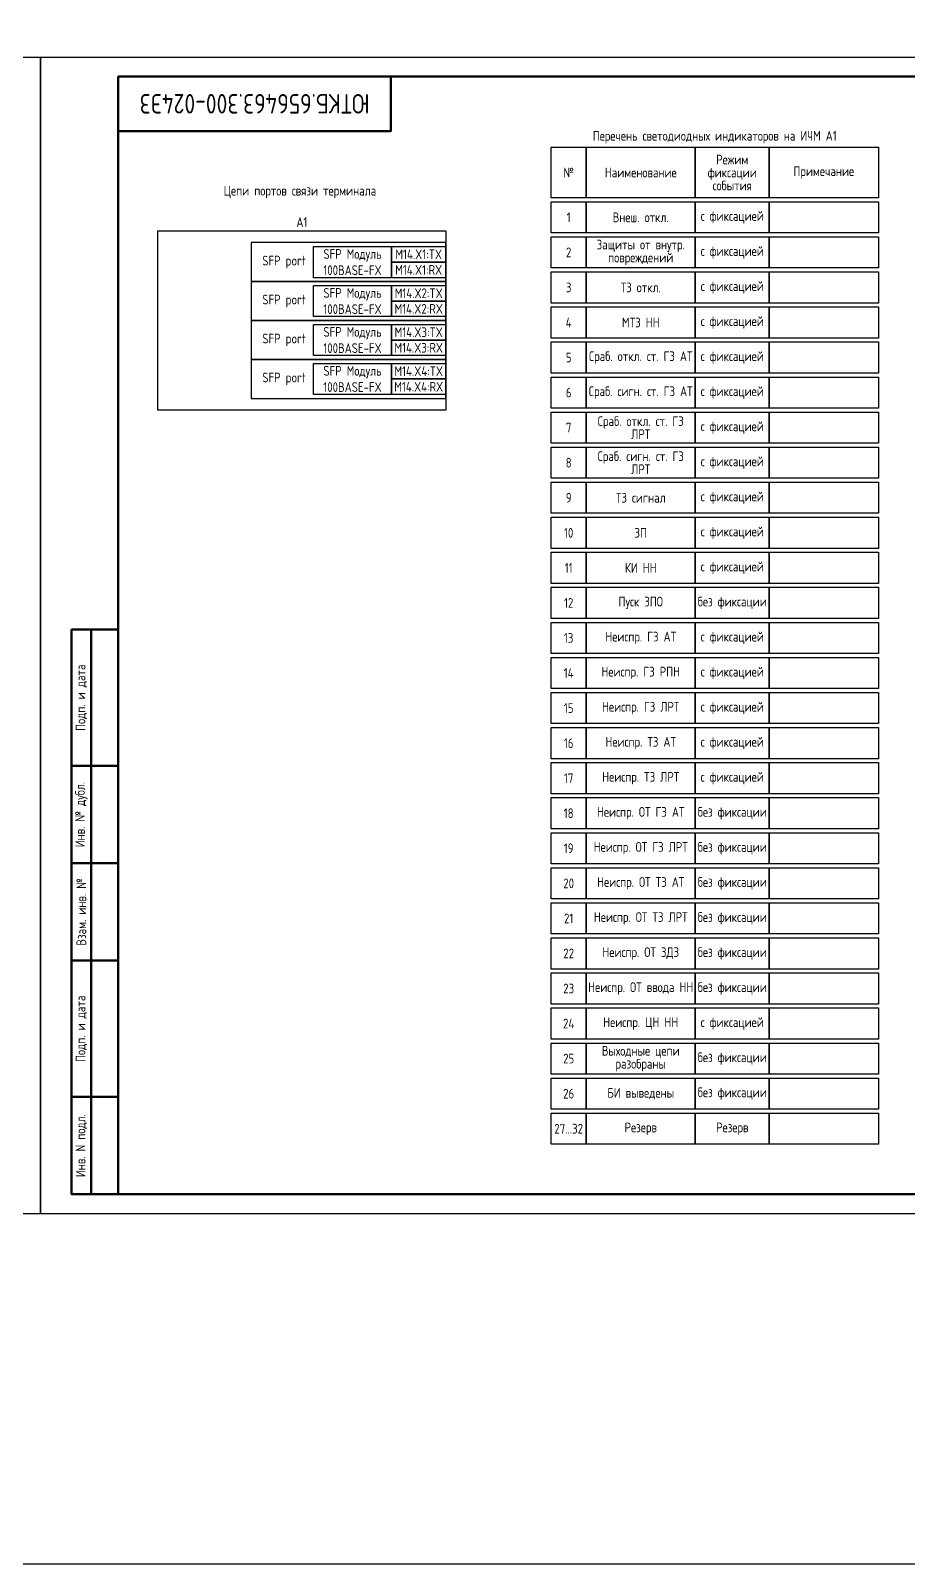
# Model space of a CAD drawing. Header units: millimetres. Extents: x -1244 to 6083, y -90 to 1191.
# Drawn here: x 2937.5 to 3162.6, y -90 to 303.8 of the extents above; entities that cross this region are included whole.
import ezdxf

# ---------------------------------------------------------------- set-up
doc = ezdxf.new("R2010")
doc.units = ezdxf.units.MM
doc.styles.add('Gost_type_A', font='GOST_0.TTF')

# ---------------------------------------------------------------- blocks, each defined once
blk = doc.blocks.new('Штамп угловой верхний')
at = {"lineweight": 50}
blk.add_lwpolyline([(0, 0), (70, 0), (70, -14), (0, -14)], close=True, dxfattribs=at)
blk = doc.blocks.new('Формат_А3')
blk.add_lwpolyline([(-420, 297), (0, 297), (0, 0), (-420, 0)], close=True)
at = {"lineweight": 50}
blk.add_lwpolyline([(-400, 292), (-5, 292), (-5, 5), (-400, 5)], close=True, dxfattribs=at)
blk = doc.blocks.new('Штамп левый нижний')
at = {"lineweight": 50}
for points in [[(-12, 145), (-7, 145), (-7, 110), (-12, 110)], [(-7, 145), (0, 145), (0, 110), (-7, 110)], [(-12, 110), (-7, 110), (-7, 85), (-12, 85)], [(-7, 110), (0, 110), (0, 85), (-7, 85)], [(-12, 85), (-7, 85), (-7, 60), (-12, 60)], [(-7, 85), (0, 85), (0, 60), (-7, 60)], [(-12, 60), (-7, 60), (-7, 25), (-12, 25)], [(-7, 60), (0, 60), (0, 25), (-7, 25)], [(-12, 25), (-7, 25), (-7, 0), (-12, 0)], [(-7, 25), (0, 25), (0, 0), (-7, 0)]]:
    blk.add_lwpolyline(points, close=True, dxfattribs=at)
at = {"char_height": 2.5, "attachment_point": 5, "rotation": 90, "style": 'Gost_type_A'}
for s, insert, width in [('Подп. и дата', (-9.5, 127.5), 35), ('Инв. № дубл.', (-9.5, 97.5), 25), ('Взам. инв. №', (-9.5, 72.5), 25), ('Подп. и дата', (-9.5, 42.5), 35), ('Инв. N подл.', (-9.5, 12.5), 25)]:
    blk.add_mtext(s, dxfattribs=dict(at, insert=insert, width=width))

msp = doc.modelspace()

# ---------------------------------------------------------------- linework, layer by layer
for points in [[(-1117.42, 586), (6083.28, 586), (6083.28, -90), (-1117.42, -90)], [(3071.12, 273.84), (3080.12, 273.84), (3080.12, 260.84), (3071.12, 260.84)], [(3080.12, 273.84), (3108.12, 273.84), (3108.12, 260.84), (3080.12, 260.84)], [(3108.12, 273.84), (3127.12, 273.84), (3127.12, 260.84), (3108.12, 260.84)], [(3127.12, 273.84), (3155.12, 273.84), (3155.12, 260.84), (3127.12, 260.84)], [(3071.12, 259.84), (3080.12, 259.84), (3080.12, 251.84), (3071.12, 251.84)], [(3080.12, 259.84), (3108.12, 259.84), (3108.12, 251.84), (3080.12, 251.84)], [(3108.12, 259.84), (3127.12, 259.84), (3127.12, 251.84), (3108.12, 251.84)], [(3127.12, 259.84), (3155.12, 259.84), (3155.12, 251.84), (3127.12, 251.84)], [(2970.12, 252.34), (3044.12, 252.34), (3044.12, 206.34), (2970.12, 206.34)], [(2994.12, 239.34), (3044.12, 239.34), (3044.12, 249.34), (2994.12, 249.34)], [(3010.12, 248.34), (3030.12, 248.34), (3030.12, 240.34), (3010.12, 240.34)], [(3030.12, 248.34), (3044.12, 248.34), (3044.12, 244.34), (3030.12, 244.34)], [(3071.12, 250.84), (3080.12, 250.84), (3080.12, 242.84), (3071.12, 242.84)], [(3080.12, 250.84), (3108.12, 250.84), (3108.12, 242.84), (3080.12, 242.84)], [(3108.12, 250.84), (3127.12, 250.84), (3127.12, 242.84), (3108.12, 242.84)], [(3127.12, 250.84), (3155.12, 250.84), (3155.12, 242.84), (3127.12, 242.84)], [(3030.12, 244.34), (3044.12, 244.34), (3044.12, 240.34), (3030.12, 240.34)], [(3071.12, 241.84), (3080.12, 241.84), (3080.12, 233.84), (3071.12, 233.84)], [(3080.12, 241.84), (3108.12, 241.84), (3108.12, 233.84), (3080.12, 233.84)], [(3108.12, 241.84), (3127.12, 241.84), (3127.12, 233.84), (3108.12, 233.84)], [(3127.12, 241.84), (3155.12, 241.84), (3155.12, 233.84), (3127.12, 233.84)], [(2994.12, 229.34), (3044.12, 229.34), (3044.12, 239.34), (2994.12, 239.34)], [(3010.12, 238.34), (3030.12, 238.34), (3030.12, 230.34), (3010.12, 230.34)], [(3030.12, 238.34), (3044.12, 238.34), (3044.12, 234.34), (3030.12, 234.34)], [(3030.12, 234.34), (3044.12, 234.34), (3044.12, 230.34), (3030.12, 230.34)], [(3071.12, 232.84), (3080.12, 232.84), (3080.12, 224.84), (3071.12, 224.84)], [(3080.12, 232.84), (3108.12, 232.84), (3108.12, 224.84), (3080.12, 224.84)], [(3108.12, 232.84), (3127.12, 232.84), (3127.12, 224.84), (3108.12, 224.84)], [(3127.12, 232.84), (3155.12, 232.84), (3155.12, 224.84), (3127.12, 224.84)], [(2994.12, 219.34), (3044.12, 219.34), (3044.12, 229.34), (2994.12, 229.34)], [(3010.12, 228.34), (3030.12, 228.34), (3030.12, 220.34), (3010.12, 220.34)], [(3030.12, 228.34), (3044.12, 228.34), (3044.12, 224.34), (3030.12, 224.34)], [(3030.12, 224.34), (3044.12, 224.34), (3044.12, 220.34), (3030.12, 220.34)], [(3071.12, 223.84), (3080.12, 223.84), (3080.12, 215.84), (3071.12, 215.84)], [(3080.12, 223.84), (3108.12, 223.84), (3108.12, 215.84), (3080.12, 215.84)], [(3108.12, 223.84), (3127.12, 223.84), (3127.12, 215.84), (3108.12, 215.84)], [(3127.12, 223.84), (3155.12, 223.84), (3155.12, 215.84), (3127.12, 215.84)], [(2994.12, 209.34), (3044.12, 209.34), (3044.12, 219.34), (2994.12, 219.34)], [(3010.12, 218.34), (3030.12, 218.34), (3030.12, 210.34), (3010.12, 210.34)], [(3030.12, 218.34), (3044.12, 218.34), (3044.12, 214.34), (3030.12, 214.34)], [(3030.12, 214.34), (3044.12, 214.34), (3044.12, 210.34), (3030.12, 210.34)], [(3071.12, 214.84), (3080.12, 214.84), (3080.12, 206.84), (3071.12, 206.84)], [(3080.12, 214.84), (3108.12, 214.84), (3108.12, 206.84), (3080.12, 206.84)], [(3108.12, 214.84), (3127.12, 214.84), (3127.12, 206.84), (3108.12, 206.84)], [(3127.12, 214.84), (3155.12, 214.84), (3155.12, 206.84), (3127.12, 206.84)], [(3071.12, 205.84), (3080.12, 205.84), (3080.12, 197.84), (3071.12, 197.84)], [(3080.12, 205.84), (3108.12, 205.84), (3108.12, 197.84), (3080.12, 197.84)], [(3108.12, 205.84), (3127.12, 205.84), (3127.12, 197.84), (3108.12, 197.84)], [(3127.12, 205.84), (3155.12, 205.84), (3155.12, 197.84), (3127.12, 197.84)], [(3071.12, 196.84), (3080.12, 196.84), (3080.12, 188.84), (3071.12, 188.84)], [(3080.12, 196.84), (3108.12, 196.84), (3108.12, 188.84), (3080.12, 188.84)], [(3108.12, 196.84), (3127.12, 196.84), (3127.12, 188.84), (3108.12, 188.84)], [(3127.12, 196.84), (3155.12, 196.84), (3155.12, 188.84), (3127.12, 188.84)], [(3071.12, 187.84), (3080.12, 187.84), (3080.12, 179.84), (3071.12, 179.84)], [(3080.12, 187.84), (3108.12, 187.84), (3108.12, 179.84), (3080.12, 179.84)], [(3108.12, 187.84), (3127.12, 187.84), (3127.12, 179.84), (3108.12, 179.84)], [(3127.12, 187.84), (3155.12, 187.84), (3155.12, 179.84), (3127.12, 179.84)], [(3071.12, 178.84), (3080.12, 178.84), (3080.12, 170.84), (3071.12, 170.84)], [(3080.12, 178.84), (3108.12, 178.84), (3108.12, 170.84), (3080.12, 170.84)], [(3108.12, 178.84), (3127.12, 178.84), (3127.12, 170.84), (3108.12, 170.84)], [(3127.12, 178.84), (3155.12, 178.84), (3155.12, 170.84), (3127.12, 170.84)], [(3071.12, 169.84), (3080.12, 169.84), (3080.12, 161.84), (3071.12, 161.84)], [(3080.12, 169.84), (3108.12, 169.84), (3108.12, 161.84), (3080.12, 161.84)], [(3108.12, 169.84), (3127.12, 169.84), (3127.12, 161.84), (3108.12, 161.84)], [(3127.12, 169.84), (3155.12, 169.84), (3155.12, 161.84), (3127.12, 161.84)], [(3071.12, 160.84), (3080.12, 160.84), (3080.12, 152.84), (3071.12, 152.84)], [(3080.12, 160.84), (3108.12, 160.84), (3108.12, 152.84), (3080.12, 152.84)], [(3108.12, 160.84), (3127.12, 160.84), (3127.12, 152.84), (3108.12, 152.84)], [(3127.12, 160.84), (3155.12, 160.84), (3155.12, 152.84), (3127.12, 152.84)], [(3071.12, 151.84), (3080.12, 151.84), (3080.12, 143.84), (3071.12, 143.84)], [(3080.12, 151.84), (3108.12, 151.84), (3108.12, 143.84), (3080.12, 143.84)], [(3108.12, 151.84), (3127.12, 151.84), (3127.12, 143.84), (3108.12, 143.84)], [(3127.12, 151.84), (3155.12, 151.84), (3155.12, 143.84), (3127.12, 143.84)], [(3071.12, 142.84), (3080.12, 142.84), (3080.12, 134.84), (3071.12, 134.84)], [(3080.12, 142.84), (3108.12, 142.84), (3108.12, 134.84), (3080.12, 134.84)], [(3108.12, 142.84), (3127.12, 142.84), (3127.12, 134.84), (3108.12, 134.84)], [(3127.12, 142.84), (3155.12, 142.84), (3155.12, 134.84), (3127.12, 134.84)], [(3071.12, 133.84), (3080.12, 133.84), (3080.12, 125.84), (3071.12, 125.84)], [(3080.12, 133.84), (3108.12, 133.84), (3108.12, 125.84), (3080.12, 125.84)], [(3108.12, 133.84), (3127.12, 133.84), (3127.12, 125.84), (3108.12, 125.84)], [(3127.12, 133.84), (3155.12, 133.84), (3155.12, 125.84), (3127.12, 125.84)], [(3071.12, 124.84), (3080.12, 124.84), (3080.12, 116.84), (3071.12, 116.84)], [(3080.12, 124.84), (3108.12, 124.84), (3108.12, 116.84), (3080.12, 116.84)], [(3108.12, 124.84), (3127.12, 124.84), (3127.12, 116.84), (3108.12, 116.84)], [(3127.12, 124.84), (3155.12, 124.84), (3155.12, 116.84), (3127.12, 116.84)], [(3071.12, 115.84), (3080.12, 115.84), (3080.12, 107.84), (3071.12, 107.84)], [(3080.12, 115.84), (3108.12, 115.84), (3108.12, 107.84), (3080.12, 107.84)], [(3108.12, 115.84), (3127.12, 115.84), (3127.12, 107.84), (3108.12, 107.84)], [(3127.12, 115.84), (3155.12, 115.84), (3155.12, 107.84), (3127.12, 107.84)], [(3071.12, 106.84), (3080.12, 106.84), (3080.12, 98.84), (3071.12, 98.84)], [(3080.12, 106.84), (3108.12, 106.84), (3108.12, 98.84), (3080.12, 98.84)], [(3108.12, 106.84), (3127.12, 106.84), (3127.12, 98.84), (3108.12, 98.84)], [(3127.12, 106.84), (3155.12, 106.84), (3155.12, 98.84), (3127.12, 98.84)], [(3071.12, 97.84), (3080.12, 97.84), (3080.12, 89.84), (3071.12, 89.84)], [(3080.12, 97.84), (3108.12, 97.84), (3108.12, 89.84), (3080.12, 89.84)], [(3108.12, 97.84), (3127.12, 97.84), (3127.12, 89.84), (3108.12, 89.84)], [(3127.12, 97.84), (3155.12, 97.84), (3155.12, 89.84), (3127.12, 89.84)], [(3071.12, 88.84), (3080.12, 88.84), (3080.12, 80.84), (3071.12, 80.84)], [(3080.12, 88.84), (3108.12, 88.84), (3108.12, 80.84), (3080.12, 80.84)], [(3108.12, 88.84), (3127.12, 88.84), (3127.12, 80.84), (3108.12, 80.84)], [(3127.12, 88.84), (3155.12, 88.84), (3155.12, 80.84), (3127.12, 80.84)], [(3071.12, 79.84), (3080.12, 79.84), (3080.12, 71.84), (3071.12, 71.84)], [(3080.12, 79.84), (3108.12, 79.84), (3108.12, 71.84), (3080.12, 71.84)], [(3108.12, 79.84), (3127.12, 79.84), (3127.12, 71.84), (3108.12, 71.84)], [(3127.12, 79.84), (3155.12, 79.84), (3155.12, 71.84), (3127.12, 71.84)], [(3071.12, 70.84), (3080.12, 70.84), (3080.12, 62.84), (3071.12, 62.84)], [(3080.12, 70.84), (3108.12, 70.84), (3108.12, 62.84), (3080.12, 62.84)], [(3108.12, 70.84), (3127.12, 70.84), (3127.12, 62.84), (3108.12, 62.84)], [(3127.12, 70.84), (3155.12, 70.84), (3155.12, 62.84), (3127.12, 62.84)], [(3071.12, 61.84), (3080.12, 61.84), (3080.12, 53.84), (3071.12, 53.84)], [(3080.12, 61.84), (3108.12, 61.84), (3108.12, 53.84), (3080.12, 53.84)], [(3108.12, 61.84), (3127.12, 61.84), (3127.12, 53.84), (3108.12, 53.84)], [(3127.12, 61.84), (3155.12, 61.84), (3155.12, 53.84), (3127.12, 53.84)], [(3071.12, 52.84), (3080.12, 52.84), (3080.12, 44.84), (3071.12, 44.84)], [(3080.12, 52.84), (3108.12, 52.84), (3108.12, 44.84), (3080.12, 44.84)], [(3108.12, 52.84), (3127.12, 52.84), (3127.12, 44.84), (3108.12, 44.84)], [(3127.12, 52.84), (3155.12, 52.84), (3155.12, 44.84), (3127.12, 44.84)], [(3071.12, 43.84), (3080.12, 43.84), (3080.12, 35.84), (3071.12, 35.84)], [(3080.12, 43.84), (3108.12, 43.84), (3108.12, 35.84), (3080.12, 35.84)], [(3108.12, 43.84), (3127.12, 43.84), (3127.12, 35.84), (3108.12, 35.84)], [(3127.12, 43.84), (3155.12, 43.84), (3155.12, 35.84), (3127.12, 35.84)], [(3071.12, 34.84), (3080.12, 34.84), (3080.12, 26.84), (3071.12, 26.84)], [(3080.12, 34.84), (3108.12, 34.84), (3108.12, 26.84), (3080.12, 26.84)], [(3108.12, 34.84), (3127.12, 34.84), (3127.12, 26.84), (3108.12, 26.84)], [(3127.12, 34.84), (3155.12, 34.84), (3155.12, 26.84), (3127.12, 26.84)], [(3071.12, 25.84), (3080.12, 25.84), (3080.12, 17.84), (3071.12, 17.84)], [(3080.12, 25.84), (3108.12, 25.84), (3108.12, 17.84), (3080.12, 17.84)], [(3108.12, 25.84), (3127.12, 25.84), (3127.12, 17.84), (3108.12, 17.84)], [(3127.12, 25.84), (3155.12, 25.84), (3155.12, 17.84), (3127.12, 17.84)]]:
    msp.add_lwpolyline(points, close=True)

# ---------------------------------------------------------------- block references
at = {"color": 1}
for name, p in [('Формат_А3', (2940, 0)), ('Формат_А3', (3360, 0)), ('Штамп левый нижний', (2960, 5))]:
    msp.add_blockref(name, p, dxfattribs=at)
msp.add_blockref('Штамп угловой верхний', (2960, 292))

# ---------------------------------------------------------------- texts
at = {"insert": (2995, 285), "char_height": 5, "width": 70, "attachment_point": 5, "rotation": 180, "style": 'Gost_type_A'}
msp.add_mtext('ЮТКБ.656463.300-024Э3', dxfattribs=at)
at = {"char_height": 2.5, "style": 'Gost_type_A'}
for s, insert, width, attachment_point, line_spacing_factor in [('Перечень светодиодных индикаторов на ИЧМ A1', (3113.12, 274.84), 84, 8, 0.9), ('Режим\\Pфиксации события', (3117.62, 267.34), 19, 5, 0.8), ('№ ', (3075.62, 267.34), 9, 5, 0.8), ('Наименование ', (3094.12, 267.34), 28, 5, 0.8), ('Примечание', (3141.12, 267.34), 28, 5, 0.8), ('Цепи портов связи терминала', (3006.62, 262.34), 197, 5, 0.9), ('1', (3075.62, 255.84), 9, 5, 0.8), ('Внеш. откл. ', (3094.12, 255.84), 28, 5, 0.8), ('с фиксацией', (3117.62, 255.84), 19, 5, 0.8), ('A1', (3007.12, 253.34), 74.0002, 8, 0.9), ('2', (3075.62, 246.84), 9, 5, 0.8), ('Защиты от внутр. повреждений', (3094.12, 246.84), 28, 5, 0.8), ('с фиксацией', (3117.62, 246.84), 19, 5, 0.8), ('3', (3075.62, 237.84), 9, 5, 0.8), ('ТЗ откл.', (3094.12, 237.84), 28, 5, 0.8), ('с фиксацией', (3117.62, 237.84), 19, 5, 0.8), ('4', (3075.62, 228.84), 9, 5, 0.8), ('МТЗ НН ', (3094.12, 228.84), 28, 5, 0.8), ('с фиксацией', (3117.62, 228.84), 19, 5, 0.8), ('5', (3075.62, 219.84), 9, 5, 0.8), ('Сраб. откл. ст. ГЗ АТ', (3094.12, 219.84), 26, 5, 0.8), ('с фиксацией', (3117.62, 219.84), 19, 5, 0.8), ('6', (3075.62, 210.84), 9, 5, 0.8), ('Сраб. сигн. ст. ГЗ АТ', (3094.12, 210.84), 26, 5, 0.8), ('с фиксацией', (3117.62, 210.84), 19, 5, 0.8), ('Сраб. откл. ст. ГЗ ЛРТ', (3094.12, 201.84), 26, 5, 0.8), ('7', (3075.62, 201.84), 9, 5, 0.8), ('с фиксацией', (3117.62, 201.84), 19, 5, 0.8), ('8', (3075.62, 192.84), 9, 5, 0.8), ('Сраб. сигн. ст. ГЗ ЛРТ', (3094.12, 192.84), 26, 5, 0.8), ('с фиксацией', (3117.62, 192.84), 19, 5, 0.8), ('9', (3075.62, 183.84), 9, 5, 0.8), ('ТЗ сигнал', (3094.12, 183.84), 26, 5, 0.8), ('с фиксацией', (3117.62, 183.84), 19, 5, 0.8), ('10', (3075.62, 174.84), 9, 5, 0.8), ('ЗП', (3094.12, 174.84), 26, 5, 0.8), ('с фиксацией', (3117.62, 174.84), 19, 5, 0.8), ('11', (3075.62, 165.84), 9, 5, 0.8), ('КИ НН', (3094.12, 165.84), 26, 5, 0.8), ('с фиксацией', (3117.62, 165.84), 19, 5, 0.8), ('12', (3075.62, 156.84), 9, 5, 0.8), ('Пуск ЗПО', (3094.12, 156.84), 26, 5, 0.8), ('без фиксации', (3117.62, 156.84), 19, 5, 0.8), ('13', (3075.62, 147.84), 9, 5, 0.8), ('Неиспр. ГЗ АТ', (3094.12, 147.84), 28, 5, 0.8), ('с фиксацией', (3117.62, 147.84), 19, 5, 0.8), ('14', (3075.62, 138.84), 9, 5, 0.8), ('Неиспр. ГЗ РПН', (3094.12, 138.84), 28, 5, 0.8), ('с фиксацией', (3117.62, 138.84), 19, 5, 0.8), ('15', (3075.62, 129.84), 9, 5, 0.8), ('Неиспр. ГЗ ЛРТ', (3094.12, 129.84), 28, 5, 0.8), ('с фиксацией', (3117.62, 129.84), 19, 5, 0.8), ('16', (3075.62, 120.84), 9, 5, 0.8), ('Неиспр. ТЗ АТ', (3094.12, 120.84), 28, 5, 0.8), ('с фиксацией', (3117.62, 120.84), 19, 5, 0.8), ('17', (3075.62, 111.84), 9, 5, 0.8), ('Неиспр. ТЗ ЛРТ', (3094.12, 111.84), 28, 5, 0.8), ('с фиксацией', (3117.62, 111.84), 19, 5, 0.8), ('18', (3075.62, 102.84), 9, 5, 0.8), ('Неиспр. ОТ ГЗ АТ', (3094.12, 102.84), 28, 5, 0.8), ('без фиксации', (3117.62, 102.84), 19, 5, 0.8), ('19', (3075.62, 93.84), 9, 5, 0.8), ('Неиспр. ОТ ГЗ ЛРТ', (3094.12, 93.84), 28, 5, 0.8), ('без фиксации', (3117.62, 93.84), 19, 5, 0.8), ('20', (3075.62, 84.84), 9, 5, 0.8), ('Неиспр. ОТ ТЗ АТ', (3094.12, 84.84), 28, 5, 0.8), ('без фиксации', (3117.62, 84.84), 19, 5, 0.8), ('21', (3075.62, 75.84), 9, 5, 0.8), ('Неиспр. ОТ ТЗ ЛРТ', (3094.12, 75.84), 28, 5, 0.8), ('без фиксации', (3117.62, 75.84), 19, 5, 0.8), ('22', (3075.62, 66.84), 9, 5, 0.8), ('Неиспр. ОТ ЗДЗ', (3094.12, 66.84), 28, 5, 0.8), ('без фиксации', (3117.62, 66.84), 19, 5, 0.8), ('23', (3075.62, 57.84), 9, 5, 0.8), ('Неиспр. ОТ ввода НН', (3094.12, 57.84), 28, 5, 0.8), ('без фиксации', (3117.62, 57.84), 19, 5, 0.8), ('24', (3075.62, 48.84), 9, 5, 0.8), ('Неиспр. ЦН НН', (3094.12, 48.84), 28, 5, 0.8), ('с фиксацией', (3117.62, 48.84), 19, 5, 0.8), ('25', (3075.62, 39.84), 9, 5, 0.8), ('Выходные цепи разобраны', (3094.12, 39.84), 28, 5, 0.8), ('без фиксации', (3117.62, 39.84), 19, 5, 0.8), ('26', (3075.62, 30.84), 9, 5, 0.8), ('БИ выведены', (3094.12, 30.84), 28, 5, 0.8), ('без фиксации', (3117.62, 30.84), 19, 5, 0.8), ('27...32', (3075.62, 21.84), 9, 5, 0.8), ('Резерв', (3094.12, 21.84), 28, 5, 0.8), ('Резерв', (3117.62, 21.84), 19, 5, 0.8)]:
    msp.add_mtext(s, dxfattribs=dict(at, insert=insert, width=width, attachment_point=attachment_point, line_spacing_factor=line_spacing_factor))
for s, insert, width, attachment_point in [('SFP port', (3008.12, 244.34), 20, 6), ('SFP Mодуль 100BASE-FX', (3020.12, 244.34), 19.9998, 5), ('M14.X1:TX', (3037.12, 246.34), 14, 5), ('M14.X1:RX', (3037.12, 242.34), 14, 5), ('SFP Mодуль 100BASE-FX', (3020.12, 234.34), 19.9998, 5), ('M14.X2:TX', (3037.12, 236.34), 14, 5), ('SFP port', (3008.12, 234.34), 20, 6), ('M14.X2:RX', (3037.12, 232.34), 14, 5), ('SFP port', (3008.12, 224.34), 20, 6), ('SFP Mодуль 100BASE-FX', (3020.12, 224.34), 19.9998, 5), ('M14.X3:TX', (3037.12, 226.34), 14, 5), ('M14.X3:RX', (3037.12, 222.34), 14, 5), ('SFP Mодуль 100BASE-FX', (3020.12, 214.34), 19.9998, 5), ('M14.X4:TX', (3037.12, 216.34), 14, 5), ('SFP port', (3008.12, 214.34), 20, 6), ('M14.X4:RX', (3037.12, 212.34), 14, 5)]:
    msp.add_mtext(s, dxfattribs=dict(at, insert=insert, width=width, attachment_point=attachment_point))

doc.saveas('drawing.dxf')
